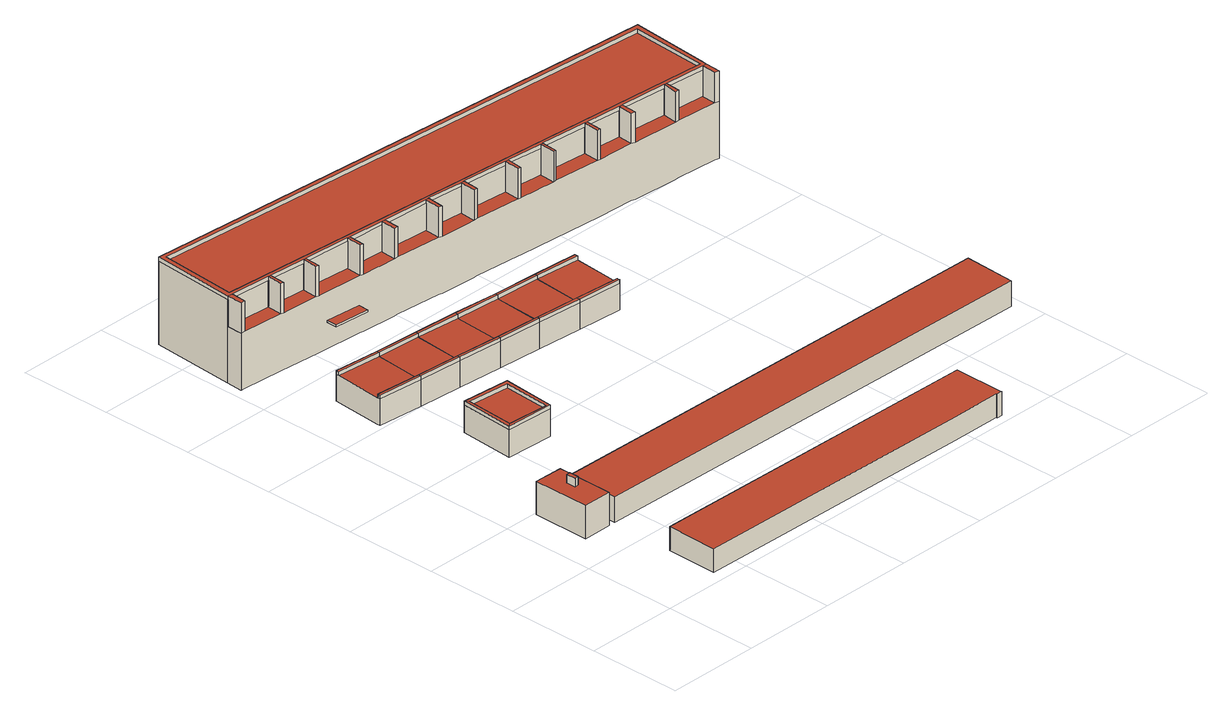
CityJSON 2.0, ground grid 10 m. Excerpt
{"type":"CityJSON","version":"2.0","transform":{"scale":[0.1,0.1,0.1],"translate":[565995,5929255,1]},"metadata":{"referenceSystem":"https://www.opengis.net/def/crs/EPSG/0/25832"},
"CityObjects":{
"building1":{"type":"Building","attributes":{"Grundfläche 2D":"18.825732","Grundhöhe NN":"1.853"},"children":["building1-1"],"geometry":[{"type":"Solid","lod":"3","boundaries":[[[[0,1,2,3]],[[4,5,3,2]],[[5,6,0,3]],[[6,7,1,0]],[[7,4,2,1]],[[7,6,5,4]]]],"semantics":{"surfaces":[{"type":"RoofSurface"},{"type":"WallSurface"},{"type":"GroundSurface"}],"values":[[0,1,1,1,1,2]]}}]},
"building1-1":{"type":"BuildingInstallation","parents":["building1"],"geometry":[{"type":"MultiSurface","lod":"3","boundaries":[[[8,9,10,11]],[[11,10,12,13]],[[8,11,13,14]],[[9,8,14,15]],[[10,9,15,12]]],"semantics":{"surfaces":[{"type":"RoofSurface"},{"type":"WallSurface"}],"values":[0,1,1,1,1]}}]},
"building2":{"type":"Building","attributes":{"Grundfläche 2D":"28.411523","Grundhöhe NN":"2.388"},"children":["building2-1","building2-2"],"geometry":[{"type":"Solid","lod":"3","boundaries":[[[[16,17,18,19,20,21,22,23,24]],[[25,22,21,20,19,26,27]],[[23,22,25,28]],[[29,18,17,16,24,23,28,30]],[[19,18,29,26]],[[28,25,27,26,29,30]]]],"semantics":{"surfaces":[{"type":"RoofSurface"},{"type":"WallSurface"},{"type":"GroundSurface"}],"values":[[0,1,1,1,1,2]]}}]},
"building2-1":{"type":"BuildingInstallation","parents":["building2"],"geometry":[{"type":"MultiSurface","lod":"3","boundaries":[[[31,32,33,34]],[[34,33,17,18]],[[31,34,18,19]],[[32,31,19,20]],[[33,32,20,17]]],"semantics":{"surfaces":[{"type":"RoofSurface"},{"type":"WallSurface"}],"values":[0,1,1,1,1]}}]},
"building2-2":{"type":"BuildingInstallation","parents":["building2"],"geometry":[{"type":"MultiSurface","lod":"3","boundaries":[[[35,36,37,38,39]],[[16,37,36,35,23,24]],[[38,37,16,21]],[[39,38,21,22]],[[35,39,22,23]]],"semantics":{"surfaces":[{"type":"RoofSurface"},{"type":"WallSurface"}],"values":[0,1,1,1,1]}}]},
"building3":{"type":"Building","attributes":{"Grundfläche 2D":"30.137097","Grundhöhe NN":"2.369"},"children":["building3-1","building3-2"],"geometry":[{"type":"Solid","lod":"3","boundaries":[[[[40,41,42,43]],[[42,41,44,45]],[[43,42,45,46]],[[40,43,46,47]],[[41,40,47,44]],[[47,46,45,44]]]],"semantics":{"surfaces":[{"type":"RoofSurface"},{"type":"WallSurface"},{"type":"GroundSurface"}],"values":[[0,1,1,1,1,2]]}}]},
"building3-1":{"type":"BuildingInstallation","parents":["building3"],"geometry":[{"type":"MultiSurface","lod":"3","boundaries":[[[48,49,50,51,52,53,54,55]],[[51,50,56,57]],[[52,51,57,58]],[[58,59,53,52]],[[42,43,55,54]],[[43,40,48,55]],[[40,41,49,48]]],"semantics":{"surfaces":[{"type":"RoofSurface"},{"type":"WallSurface"}],"values":[0,1,1,1,1,1,1]}}]},
"building3-2":{"type":"BuildingInstallation","parents":["building3"],"geometry":[{"type":"MultiSurface","lod":"3","boundaries":[[[49,54,53,50]],[[41,42,54,49]],[[50,53,59,56]]],"semantics":{"surfaces":[{"type":"RoofSurface"},{"type":"WallSurface"}],"values":[0,1,1]}}]},
"building4":{"type":"Building","attributes":{"Grundfläche 2D":"27.914500","Grundhöhe NN":"2.375"},"children":["building4-1","building4-2"],"geometry":[{"type":"Solid","lod":"3","boundaries":[[[[60,61,62,18,17,16,24,23,63]],[[28,23,24,16,17,18,29,30]],[[63,23,28,64]],[[65,66,62,61,60,63,64]],[[18,62,66,29]],[[64,28,30,29,66,65]]]],"semantics":{"surfaces":[{"type":"RoofSurface"},{"type":"WallSurface"},{"type":"GroundSurface"}],"values":[[0,1,1,1,1,2]]}}]},
"building4-1":{"type":"BuildingInstallation","parents":["building4"],"geometry":[{"type":"MultiSurface","lod":"3","boundaries":[[[67,68,34,33]],[[33,34,18,17]],[[67,33,17,61]],[[68,67,61,62]],[[34,68,62,18]]],"semantics":{"surfaces":[{"type":"RoofSurface"},{"type":"WallSurface"}],"values":[0,1,1,1,1]}}]},
"building4-2":{"type":"BuildingInstallation","parents":["building4"],"geometry":[{"type":"MultiSurface","lod":"3","boundaries":[[[35,69,70,37,36]],[[60,70,69,63]],[[37,70,60,16]],[[23,35,36,37,16,24]],[[69,35,23,63]]],"semantics":{"surfaces":[{"type":"RoofSurface"},{"type":"WallSurface"}],"values":[0,1,1,1,1]}}]},
"building5":{"type":"Building","attributes":{"Grundfläche 2D":"204.620492","Grundhöhe NN":"2.118"},"geometry":[{"type":"Solid","lod":"3","boundaries":[[[[71,72,73,74,75,76,77,78]],[[79,80,73,72]],[[80,81,82,75,74,73]],[[82,83,76,75]],[[83,84,77,76]],[[84,85,86,71,78,77]],[[86,79,72,71]],[[79,86,85,84,83,82,81,80]]]],"semantics":{"surfaces":[{"type":"RoofSurface"},{"type":"WallSurface"},{"type":"GroundSurface"}],"values":[[0,1,1,1,1,1,1,2]]}}]},
"building6":{"type":"Building","attributes":{"Grundfläche 2D":"28.585699","Grundhöhe NN":"2.363"},"children":["building6-1","building6-2"],"geometry":[{"type":"Solid","lod":"3","boundaries":[[[[87,88,89,62,61,60,63,90,91]],[[64,63,60,61,62,66,65]],[[90,63,64,92]],[[93,94,95,89,88,87,91,90,92,96]],[[62,89,95,66]],[[93,96,92,64,65,66,95,94]]]],"semantics":{"surfaces":[{"type":"RoofSurface"},{"type":"WallSurface"},{"type":"GroundSurface"}],"values":[[0,1,1,1,1,2]]}}]},
"building6-1":{"type":"BuildingInstallation","parents":["building6"],"geometry":[{"type":"MultiSurface","lod":"3","boundaries":[[[97,98,99,70,69]],[[87,99,98,97,90,91]],[[70,99,87,60]],[[69,70,60,63]],[[97,69,63,90]]],"semantics":{"surfaces":[{"type":"RoofSurface"},{"type":"WallSurface"}],"values":[0,1,1,1,1]}}]},
"building6-2":{"type":"BuildingInstallation","parents":["building6"],"geometry":[{"type":"MultiSurface","lod":"3","boundaries":[[[100,101,68,67]],[[67,68,62,61]],[[100,67,61,88]],[[101,100,88,89]],[[68,101,89,62]]],"semantics":{"surfaces":[{"type":"RoofSurface"},{"type":"WallSurface"}],"values":[0,1,1,1,1]}}]},
"building7":{"type":"Building","attributes":{"Grundfläche 2D":"28.558237","Grundhöhe NN":"2.363"},"children":["building7-1","building7-2"],"geometry":[{"type":"Solid","lod":"3","boundaries":[[[[102,103,104,89,88,87,91,90,105,106]],[[93,96,92,90,91,87,88,89,95,94]],[[105,90,92,107]],[[108,104,103,102,106,105,107,109]],[[89,104,108,95]],[[107,92,96,93,94,95,108,109]]]],"semantics":{"surfaces":[{"type":"RoofSurface"},{"type":"WallSurface"},{"type":"GroundSurface"}],"values":[[0,1,1,1,1,2]]}}]},
"building7-1":{"type":"BuildingInstallation","parents":["building7"],"geometry":[{"type":"MultiSurface","lod":"3","boundaries":[[[110,111,101,100]],[[100,101,89,88]],[[110,100,88,103]],[[111,110,103,104]],[[101,111,104,89]]],"semantics":{"surfaces":[{"type":"RoofSurface"},{"type":"WallSurface"}],"values":[0,1,1,1,1]}}]},
"building7-2":{"type":"BuildingInstallation","parents":["building7"],"geometry":[{"type":"MultiSurface","lod":"3","boundaries":[[[97,112,113,114,99,98]],[[102,114,113,112,105,106]],[[99,114,102,87]],[[90,97,98,99,87,91]],[[112,97,90,105]]],"semantics":{"surfaces":[{"type":"RoofSurface"},{"type":"WallSurface"}],"values":[0,1,1,1,1]}}]},
"building8":{"type":"Building","attributes":{"Grundfläche 2D":"283.357642","Grundhöhe NN":"1.853"},"geometry":[{"type":"Solid","lod":"3","boundaries":[[[[115,116,117,118]],[[119,120,118,117]],[[120,121,115,118]],[[121,122,116,115]],[[122,119,117,116]],[[122,121,120,119]]]],"semantics":{"surfaces":[{"type":"RoofSurface"},{"type":"WallSurface"},{"type":"GroundSurface"}],"values":[[0,1,1,1,1,2]]}}]},
"building9":{"type":"Building","attributes":{"Grundfläche 2D":"28.580657","Grundhöhe NN":"2.369"},"children":["building9-1","building9-2"],"geometry":[{"type":"Solid","lod":"3","boundaries":[[[[123,124,125,104,103,102,106,105,126,127]],[[107,105,106,102,103,104,108,109]],[[126,105,107,128]],[[129,125,124,123,127,126,128,130]],[[104,125,129,108]],[[128,107,109,108,129,130]]]],"semantics":{"surfaces":[{"type":"RoofSurface"},{"type":"WallSurface"},{"type":"GroundSurface"}],"values":[[0,1,1,1,1,2]]}}]},
"building9-1":{"type":"BuildingInstallation","parents":["building9"],"geometry":[{"type":"MultiSurface","lod":"3","boundaries":[[[112,131,132,133,114,113]],[[123,133,132,131,126,127]],[[114,133,123,102]],[[105,112,113,114,102,106]],[[131,112,105,126]]],"semantics":{"surfaces":[{"type":"RoofSurface"},{"type":"WallSurface"}],"values":[0,1,1,1,1]}}]},
"building9-2":{"type":"BuildingInstallation","parents":["building9"],"geometry":[{"type":"MultiSurface","lod":"3","boundaries":[[[134,135,111,110]],[[110,111,104,103]],[[134,110,103,124]],[[135,134,124,125]],[[111,135,125,104]]],"semantics":{"surfaces":[{"type":"RoofSurface"},{"type":"WallSurface"}],"values":[0,1,1,1,1]}}]},
"building10":{"type":"Building","attributes":{"Grundfläche 2D":"28.633973","Grundhöhe NN":"2.352"},"children":["building10-1","building10-2"],"geometry":[{"type":"Solid","lod":"3","boundaries":[[[[136,137,138,125,124,123,127,126,139,140]],[[128,126,127,123,124,125,129,130]],[[139,126,128,141]],[[142,138,137,136,140,139,141,143]],[[125,138,142,129]],[[143,141,128,130,129,142]]]],"semantics":{"surfaces":[{"type":"RoofSurface"},{"type":"WallSurface"},{"type":"GroundSurface"}],"values":[[0,1,1,1,1,2]]}}]},
"building10-1":{"type":"BuildingInstallation","parents":["building10"],"geometry":[{"type":"MultiSurface","lod":"3","boundaries":[[[135,134,144,145]],[[134,135,125,124]],[[144,134,124,137]],[[145,144,137,138]],[[135,145,138,125]]],"semantics":{"surfaces":[{"type":"RoofSurface"},{"type":"WallSurface"}],"values":[0,1,1,1,1]}}]},
"building10-2":{"type":"BuildingInstallation","parents":["building10"],"geometry":[{"type":"MultiSurface","lod":"3","boundaries":[[[131,146,147,148,133,132]],[[136,148,147,146,139,140]],[[133,148,136,123]],[[126,131,132,133,123,127]],[[146,131,126,139]]],"semantics":{"surfaces":[{"type":"RoofSurface"},{"type":"WallSurface"}],"values":[0,1,1,1,1]}}]},
"building11":{"type":"Building","attributes":{"Grundfläche 2D":"638.786389","Grundhöhe NN":"2.317"},"children":["building11-1","building11-2","building11-3","building11-4","building11-5","building11-6","building11-7","building11-8","building11-9","building11-10","building11-11","building11-12","building11-13"],"geometry":[{"type":"MultiSurface","lod":"3","boundaries":[[[149,150,151,152,153,154,155,156,157,158,159,160,161,162,163,164,165,166,167,168,169,170,171,172,173,174,175,176,177],[178,179,180,181]],[[182,183,184,185,186,187,188,189,190,191,192,193,194,195,196,197,198,199,200,201,202,203,204,205,206,207,208,209,210,211,212,213,214,215,216,217,218,219,220,221,222,223,224,225,226,227,228,229,230,231,232,233,234]],[[235,236,237,238]],[[239,240,241,242]],[[243,244,150,149]],[[178,181,236,235]],[[179,178,235,238]],[[180,179,238,237]],[[245,246,247,177,176,175]],[[247,243,149,177]],[[153,248,249,154]],[[250,152,151,251]],[[157,252,253,158]],[[254,156,155,255]],[[159,256,257,160]],[[163,258,259,164]],[[260,261,162,161]],[[171,262,263,172]],[[264,170,169,265]],[[266,267,168,167]],[[173,268,269,174]],[[270,166,165,271]],[[237,236,181,180]],[[233,232,272,273]],[[274,275,276,277,278,279,280,281,282,283,284,285,286,287,288,289,290,291,292,293,294,206,205,204,203,202,201,200,199,198,197,196,195,194,193,192,191,190,189,188,187,186,185,184,183,182,234,233,273,295],[296,297,242,241]],[[207,206,294,298]],[[247,246,245,207,298,299,300]],[[243,247,300,301]],[[243,301,272,232,244]],[[230,229,228,227,226,225,224,223,222,221,220,219,218,217,216,215,214,213,212,211,210,209,208,207,245,269,268,263,262,264,265,267,266,270,271,259,258,261,260,257,256,253,252,254,255,249,248,250,251,244,232,231]],[[239,242,297,302]],[[240,239,302,303]],[[241,240,303,296]],[[290,289,288,287,286,285,284,283,282,281,280,279,278,277,276,275,274,295,273,272,301,300,299,298,294,293,292,291]],[[303,302,297,296]]],"semantics":{"surfaces":[{"type":"RoofSurface"},{"type":"WallSurface"},{"type":"GroundSurface"}],"values":[0,0,0,0,1,1,1,1,1,1,1,1,1,1,1,1,1,1,1,1,1,1,1,1,1,1,1,1,1,1,1,1,1,2,2]}}]},
"building11-1":{"type":"BuildingInstallation","parents":["building11"],"geometry":[{"type":"MultiSurface","lod":"3","boundaries":[[[304,305,161,160]],[[221,222,257,260]],[[191,304,160,257,222]],[[191,192,305,304]],[[221,260,161,305,192]]],"semantics":{"surfaces":[{"type":"RoofSurface"},{"type":"WallSurface"}],"values":[0,1,1,1,1]}}]},
"building11-2":{"type":"BuildingInstallation","parents":["building11"],"geometry":[{"type":"MultiSurface","lod":"3","boundaries":[[[306,307,165,164]],[[217,218,259,271]],[[195,306,164,259,218]],[[195,196,307,306]],[[217,271,165,307,196]]],"semantics":{"surfaces":[{"type":"RoofSurface"},{"type":"WallSurface"}],"values":[0,1,1,1,1]}}]},
"building11-3":{"type":"BuildingInstallation","parents":["building11"],"geometry":[{"type":"MultiSurface","lod":"3","boundaries":[[[308,309,167,166]],[[215,216,270,266]],[[197,308,166,270,216]],[[197,198,309,308]],[[215,266,167,309,198]]],"semantics":{"surfaces":[{"type":"RoofSurface"},{"type":"WallSurface"}],"values":[0,1,1,1,1]}}]},
"building11-4":{"type":"BuildingInstallation","parents":["building11"],"geometry":[{"type":"MultiSurface","lod":"3","boundaries":[[[310,311,175,174]],[[245,207,208,269]],[[205,310,174,269,208]],[[205,206,311,310]],[[207,245,175,311,206]]],"semantics":{"surfaces":[{"type":"RoofSurface"},{"type":"WallSurface"}],"values":[0,1,1,1,1]}}]},
"building11-5":{"type":"BuildingInstallation","parents":["building11"],"geometry":[{"type":"MultiSurface","lod":"3","boundaries":[[[312,151,150,313]],[[233,313,150,244,232]],[[233,234,312,313]],[[231,251,151,312,234]],[[231,232,244,251]]],"semantics":{"surfaces":[{"type":"RoofSurface"},{"type":"WallSurface"}],"values":[0,1,1,1,1]}}]},
"building11-6":{"type":"BuildingInstallation","parents":["building11"],"geometry":[{"type":"MultiSurface","lod":"3","boundaries":[[[314,315,173,172]],[[210,263,268,209]],[[210,203,314,172,263]],[[203,204,315,314]],[[209,268,173,315,204]]],"semantics":{"surfaces":[{"type":"RoofSurface"},{"type":"WallSurface"}],"values":[0,1,1,1,1]}}]},
"building11-7":{"type":"BuildingInstallation","parents":["building11"],"geometry":[{"type":"MultiSurface","lod":"3","boundaries":[[[316,317,155,154]],[[227,228,249,255]],[[184,316,154,249,228]],[[184,185,317,316]],[[227,255,155,317,185]]],"semantics":{"surfaces":[{"type":"RoofSurface"},{"type":"WallSurface"}],"values":[0,1,1,1,1]}}]},
"building11-8":{"type":"BuildingInstallation","parents":["building11"],"geometry":[{"type":"MultiSurface","lod":"3","boundaries":[[[318,319,159,158]],[[223,224,253,256]],[[189,318,158,253,224]],[[189,190,319,318]],[[223,256,159,319,190]]],"semantics":{"surfaces":[{"type":"RoofSurface"},{"type":"WallSurface"}],"values":[0,1,1,1,1]}}]},
"building11-9":{"type":"BuildingInstallation","parents":["building11"],"geometry":[{"type":"MultiSurface","lod":"3","boundaries":[[[320,321,169,168]],[[213,214,267,265]],[[199,320,168,267,214]],[[199,200,321,320]],[[213,265,169,321,200]]],"semantics":{"surfaces":[{"type":"RoofSurface"},{"type":"WallSurface"}],"values":[0,1,1,1,1]}}]},
"building11-10":{"type":"BuildingInstallation","parents":["building11"],"geometry":[{"type":"MultiSurface","lod":"3","boundaries":[[[322,323,163,162]],[[219,220,261,258]],[[193,322,162,261,220]],[[193,194,323,322]],[[219,258,163,323,194]]],"semantics":{"surfaces":[{"type":"RoofSurface"},{"type":"WallSurface"}],"values":[0,1,1,1,1]}}]},
"building11-11":{"type":"BuildingInstallation","parents":["building11"],"geometry":[{"type":"MultiSurface","lod":"3","boundaries":[[[324,325,153,152]],[[229,230,250,248]],[[182,324,152,250,230]],[[182,183,325,324]],[[229,248,153,325,183]]],"semantics":{"surfaces":[{"type":"RoofSurface"},{"type":"WallSurface"}],"values":[0,1,1,1,1]}}]},
"building11-12":{"type":"BuildingInstallation","parents":["building11"],"geometry":[{"type":"MultiSurface","lod":"3","boundaries":[[[326,327,157,156]],[[226,254,252,225]],[[187,326,156,254,226]],[[187,188,327,326]],[[225,252,157,327,188]]],"semantics":{"surfaces":[{"type":"RoofSurface"},{"type":"WallSurface"}],"values":[0,1,1,1,1]}}]},
"building11-13":{"type":"BuildingInstallation","parents":["building11"],"geometry":[{"type":"MultiSurface","lod":"3","boundaries":[[[328,329,171,170]],[[211,212,264,262]],[[201,328,170,264,212]],[[201,202,329,328]],[[211,262,171,329,202]]],"semantics":{"surfaces":[{"type":"RoofSurface"},{"type":"WallSurface"}],"values":[0,1,1,1,1]}}]}
},
"vertices":[
[67,197,44],[36,198,44],[36,137,44],[67,137,44],[36,137,9],[67,137,9],[67,197,9],[36,198,9],
[53,176,53],[53,166,53],[57,166,53],[57,176,53],[57,166,44],[57,176,44],[53,176,44],[53,166,44],
[95,398,42],[99,450,42],[99,453,42],[50,457,42],[50,454,42],[46,402,42],[46,399,42],[95,395,42],[95,396,42],[46,399,14],[50,457,14],[46,402,14],[95,395,14],[99,453,14],[95,396,14],
[50,457,46],[50,454,46],[99,450,46],[99,453,46],
[95,395,46],[95,396,46],[95,398,46],[46,402,46],[46,399,46],
[141,332,43],[89,336,43],[85,277,43],[137,275,43],[89,336,14],[85,277,14],[137,275,14],[141,332,14],
[141,332,47],[89,336,47],[92,332,47],[137,328,47],[134,277,47],[89,280,47],[85,277,47],[137,275,47],[92,332,43],[137,328,43],[134,277,43],[89,280,43],
[143,395,42],[147,447,42],[147,450,42],[143,392,42],[143,392,14],[143,395,14],[147,450,14],
[147,447,46],[147,450,46],
[143,392,46],[143,395,46],
[438,8,36],[438,7,36],[444,7,36],[444,8,36],[444,62,36],[71,66,36],[70,11,36],[384,8,36],[438,7,11],[444,7,11],[444,8,11],[444,62,11],[71,66,11],[70,11,11],[384,8,11],[438,8,11],
[192,391,42],[195,443,42],[196,447,42],[192,388,42],[192,389,42],[192,388,14],[192,391,14],[195,443,14],[196,447,14],[192,389,14],
[192,388,46],[192,389,46],[192,391,46],
[195,443,46],[196,447,46],
[241,388,42],[244,440,42],[244,443,42],[240,385,42],[240,386,42],[240,385,14],[244,443,14],[240,386,14],
[244,440,46],[244,443,46],
[240,385,46],[240,386,46],[241,388,46],
[591,186,36],[74,192,36],[74,137,36],[589,131,36],[74,137,9],[589,131,9],[591,186,9],[74,192,9],
[289,385,42],[293,437,42],[293,440,42],[289,381,42],[289,382,42],[289,381,14],[293,440,14],[289,382,14],
[289,381,46],[289,382,46],[289,385,46],
[293,437,46],[293,440,46],
[338,381,42],[342,433,42],[342,437,42],[338,378,42],[338,379,42],[338,378,14],[342,437,14],[338,379,14],
[342,433,46],[342,437,46],
[338,378,46],[338,379,46],[338,381,46],
[13,641,105],[7,550,105],[12,549,105],[56,546,105],[59,546,105],[99,543,105],[102,543,105],[153,540,105],[156,539,105],[195,537,105],[199,536,105],[249,533,105],[253,533,105],[292,530,105],[296,530,105],[346,526,105],[350,526,105],[389,523,105],[392,523,105],[443,519,105],[446,519,105],[485,516,105],[489,516,105],[540,512,105],[543,512,105],[587,509,105],[592,509,105],[592,513,105],[599,600,105],[18,636,105],[593,595,105],[588,513,105],[12,553,105],[55,530,73],[58,529,73],[98,527,73],[101,526,73],[151,523,73],[152,523,73],[155,522,73],[194,520,73],[198,520,73],[248,516,73],[251,515,73],[291,513,73],[295,513,73],[345,509,73],[348,509,73],[388,506,73],[391,506,73],[442,502,73],[445,502,73],[484,500,73],[488,499,73],[538,496,73],[542,496,73],[586,493,73],[591,492,73],[592,509,73],[587,509,73],[543,512,73],[540,512,73],[489,516,73],[485,516,73],[446,519,73],[443,519,73],[392,523,73],[389,523,73],[350,526,73],[346,526,73],[296,530,73],[292,530,73],[253,533,73],[249,533,73],[199,536,73],[195,537,73],[156,539,73],[153,540,73],[102,543,73],[99,543,73],[59,546,73],[56,546,73],[12,549,73],[7,550,73],[6,533,73],[11,533,73],[18,636,101],[12,553,101],[588,513,101],[593,595,101],[112,515,42],[150,512,42],[151,523,42],[112,526,42],[13,641,101],[7,550,101],[592,509,101],[592,513,101],[599,600,101],[59,546,101],[99,543,101],[56,546,101],[12,549,101],[156,539,101],[195,537,101],[153,540,101],[102,543,101],[199,536,101],[249,533,101],[296,530,101],[346,526,101],[253,533,101],[292,530,101],[489,516,101],[540,512,101],[485,516,101],[446,519,101],[392,523,101],[443,519,101],[543,512,101],[587,509,101],[389,523,101],[350,526,101],[7,550,13],[6,533,13],[55,530,13],[101,526,13],[151,523,13],[152,523,13],[155,522,13],[194,520,13],[198,520,13],[248,516,13],[251,515,13],[291,513,13],[295,513,13],[345,509,13],[348,509,13],[388,506,13],[445,502,13],[484,500,13],[488,499,13],[538,496,13],[542,496,13],[586,493,13],[591,492,13],[11,533,13],[151,523,40],[112,526,40],[592,509,13],[592,513,13],[599,600,13],[13,641,13],[112,515,40],[150,512,40],
[248,516,105],[251,515,105],
[345,509,105],[348,509,105],
[388,506,105],[391,506,105],
[586,493,105],[591,492,105],
[11,533,105],[6,533,105],
[538,496,105],[542,496,105],
[98,527,105],[101,526,105],
[194,520,105],[198,520,105],
[442,502,105],[445,502,105],
[291,513,105],[295,513,105],
[55,530,105],[58,529,105],
[152,523,105],[155,522,105],
[484,500,105],[488,499,105]
]}
